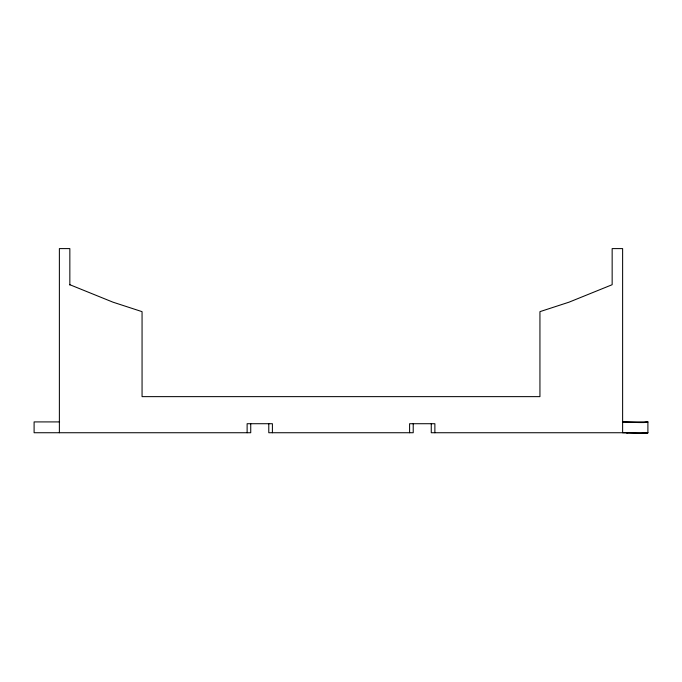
<?xml version="1.0" encoding="UTF-8"?>
<svg xmlns="http://www.w3.org/2000/svg" width="682" height="682" viewBox="0 0 682 682"><rect width="100%" height="100%" fill="white"/><g stroke="black" fill="none" stroke-linecap="round" stroke-linejoin="round"><path stroke-width="1.02" d="M643.62 422.55L647.9 421.911L647.9 432.738L643.62 433.377L642.35 432.738M69.845 284.709L112.982 302.177L142.061 311.648L142.061 396.634L539.939 396.634L539.939 311.648L569.018 302.177L612.155 284.709L612.155 248.598L622.623 248.598L622.623 432.738L627.917 432.738M59.59 421.911L34.1 421.911L34.1 432.738L250.737 432.738L250.737 423.718M622.41 421.911L647.9 421.911A58.908 2.447 4.7 0 1 622.623 421.911M434.877 432.738L434.877 423.718L409.601 423.718L409.601 432.738M431.263 423.718L431.263 432.738L647.9 432.738A58.908 2.447 4.7 0 1 626.511 432.942M413.215 423.718L413.215 432.738L268.785 432.738L268.785 423.718M272.399 432.738L272.399 423.718L247.123 423.718L247.123 432.738M69.845 285.016L69.845 248.598L59.377 248.598L59.377 432.738"/></g></svg>
